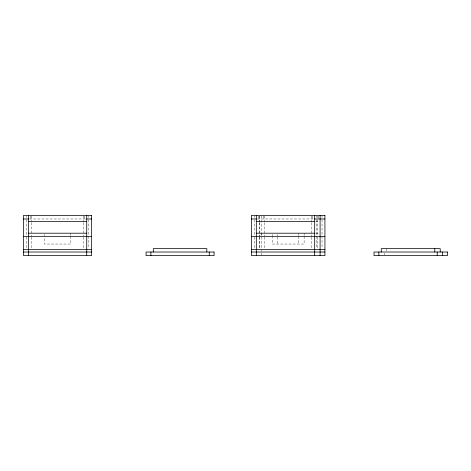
<?xml version="1.0" encoding="UTF-8"?>
<svg xmlns="http://www.w3.org/2000/svg" width="471" height="471" viewBox="0 0 471 471"><rect width="100%" height="100%" fill="white"/><g stroke="black" fill="none" stroke-linecap="round" stroke-linejoin="round"><path stroke-width="0.35" stroke-dasharray="2.35 1.77" d="M261.746 235.647L261.746 232.868M29.42 218.98L86.122 218.98M257.243 218.98L313.816 218.98M315.729 221.388L319.373 221.388M315.729 233.204L320.103 233.204M386.679 248.647L386.679 252.02M384.271 253.151L384.271 255.035M322.034 215.359L322.034 217.531M322.034 219.698L322.034 248.205M318.178 216.083L318.178 218.98M317.213 216.036L317.213 217.849M317.213 219.698L317.213 235.618M317.213 237.166L317.213 248.776M316.606 215.359L316.606 217.531M316.606 219.698L316.606 248.205M312.75 216.083L312.75 218.98M311.784 216.036L311.784 221.87M311.784 222.595L311.784 236.342M311.784 237.166L311.784 248.776M304.131 233.204L304.131 235.712M304.131 236.342L304.131 244.043L272.291 244.043L272.291 237.037M298.702 233.204L298.702 235.712M298.702 236.342L298.702 244.043M277.719 234.458L277.719 236.342M277.719 237.037L277.719 244.043M272.291 234.458L272.291 236.342M264.643 216.036L264.643 221.87M264.643 222.595L264.643 236.342M264.643 237.166L264.643 248.776M263.678 216.083L263.678 218.98M261.746 215.965L261.746 236.342M261.746 237.001L261.746 249.601M261.746 250.207L261.746 251.414M261.746 253.145L261.746 255.029M259.815 216.083L259.815 221.87M259.815 222.595L259.815 236.342M259.815 237.037L259.815 248.205M259.215 216.036L259.215 221.87M259.215 222.595L259.215 236.342M259.215 237.166L259.215 248.776M258.249 216.083L258.249 218.98M254.393 216.083L254.393 217.531M254.393 219.698L254.393 236.342M254.393 237.037L254.393 248.205M88.66 215.359L88.66 217.531M88.66 219.698L88.66 248.205M84.804 216.083L84.804 218.98M83.838 216.036L83.838 221.87M83.838 222.595L83.838 236.342M83.838 237.166L83.838 248.776M70.756 233.204L70.756 235.712M70.756 236.342L70.756 244.043L44.345 244.043L44.345 237.037M44.345 234.458L44.345 236.342M31.269 216.036L31.269 221.87M31.269 222.595L31.269 236.342M31.269 237.166L31.269 248.776M30.303 216.083L30.303 218.98M26.447 216.083L26.447 217.531M26.447 219.698L26.447 236.342M26.447 237.037L26.447 248.205"/><path stroke-width="0.71" d="M23.55 218.98L28.372 218.98M86.729 218.98L91.557 218.98M251.496 218.98L256.318 218.98M314.675 218.98L319.503 218.98M320.103 218.98L324.925 218.98M28.372 221.388L86.729 221.388M256.318 221.388L314.675 221.388M28.372 233.204L86.729 233.204M256.318 233.204L314.675 233.204M23.55 236.342L91.557 236.342M251.496 236.342L324.925 236.342M23.55 249.601L91.557 249.601M251.496 249.601L324.925 249.601M23.55 252.014L91.557 252.014M251.496 252.014L324.925 252.014M442.628 252.02L442.628 255.641M440.214 252.02L440.214 248.647L381.251 248.647L381.251 252.02M437.2 252.02L437.2 255.641M434.786 248.647L434.786 252.02M378.843 252.02L378.843 255.641M320.103 215.359L320.103 255.629M314.675 215.359L314.675 255.629M256.318 215.359L256.318 255.629M209.254 252.02L209.254 255.641M206.84 252.02L206.84 248.647L153.305 248.647L153.305 252.02M150.897 252.02L150.897 255.641M86.729 215.359L86.729 255.629M28.372 215.359L28.372 255.629M91.557 215.359L23.55 215.359L23.55 255.629L91.557 255.629L91.557 215.359M324.925 215.359L251.496 215.359L251.496 255.629L324.925 255.629L324.925 215.359M214.075 252.02L146.075 252.02L146.075 255.641L214.075 255.641L214.075 252.02M447.45 252.02L374.021 252.02L374.021 255.641L447.45 255.641L447.45 252.02"/></g></svg>
